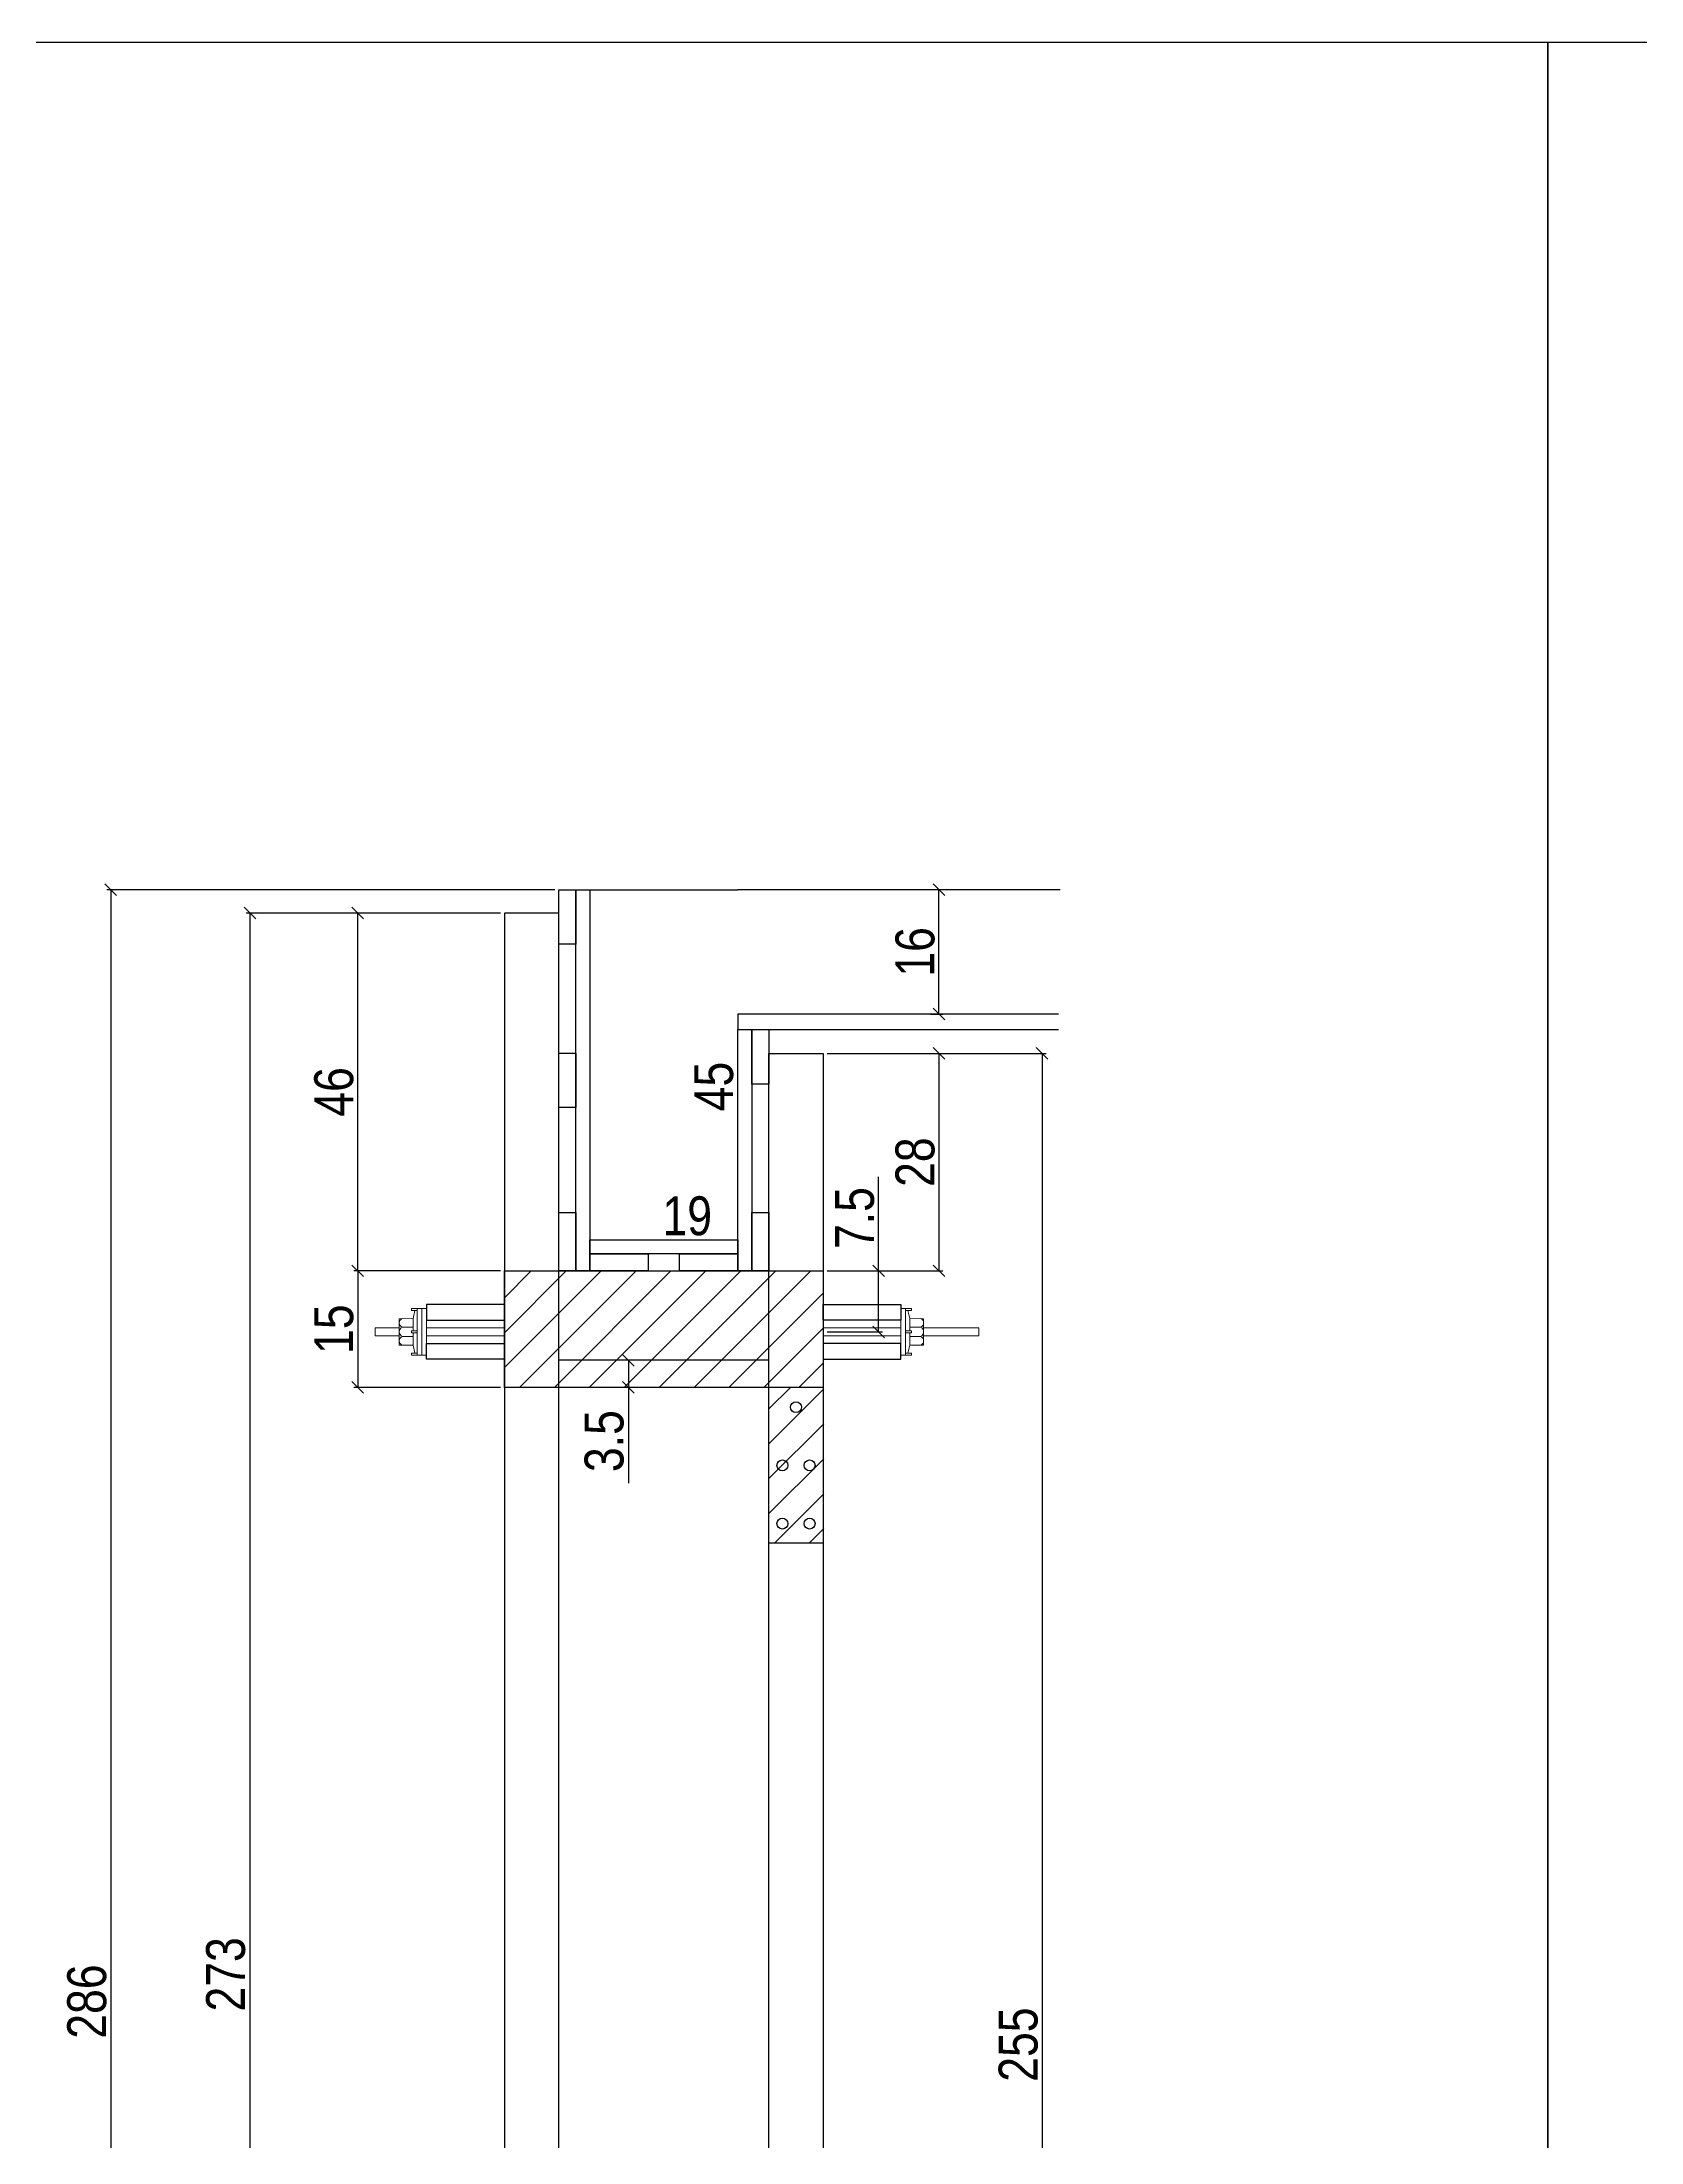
# Model space of a CAD drawing. Extents: x 15230 to 29563, y 3128 to 7338.
# Drawn here: x 26370 to 26782, y 5912 to 6452 of the extents above; entities that cross this region are included whole.
import ezdxf

# ---------------------------------------------------------------- set-up
doc = ezdxf.new("R2010")
doc.units = 0
doc.layers.add('BARRA_ANCORAGEM', color=1, linetype='Continuous', lineweight=15)
for name, color, linetype in [('COTA', 241, 'Continuous'), ('TIRAS REESCORAMENTO', 252, 'Continuous'), ('VIGAS', 3, 'Continuous')]:
    doc.layers.add(name, color=color, linetype=linetype)
doc.styles.add('COTA TECNICA 2X', font='techl___.ttf', dxfattribs={"height": 10})
doc.dimstyles.new('SECAO', dxfattribs={"dimscale": 0.333333, "dimtxt": 5, "dimasz": 9, "dimexe": 3, "dimexo": 3, "dimgap": 3, "dimtad": 1, "dimdec": 1, "dimlfac": 0.5, "dimzin": 12, "dimdsep": 46, "dimtxsty": 'COTA TECNICA 2X', "dimblk1": 'OBLIQUE', "dimblk2": 'OBLIQUE', "dimsah": 1, "dimcen": 0.9, "dimclrd": 4, "dimclre": 4, "dimclrt": 240, "dimadec": 1, "dimazin": 3, "dimtfac": 1, "dimtdec": 1, "dimtmove": 0, "dimatfit": 3, "dimfxl": 1, "dimtolj": 1, "dimtzin": 12, "dimarcsym": 0})

# ---------------------------------------------------------------- blocks, each defined once
blk = doc.blocks.new('_Oblique')
at = {"color": 0, "linetype": 'ByBlock', "lineweight": -2}
blk.add_line((-0.5, -0.5), (0.5, 0.5), dxfattribs=at)
blk = doc.blocks.new('*D282')
at = {"layer": 'COTA', "color": 4, "lineweight": -2, "transparency": 16777216}
for p, q in [((26488.37, 6228.16), (26422.96, 6228.16)), ((26423.96, 6228.16), (26423.96, 5682.07)), ((26488.37, 5682.07), (26422.96, 5682.07))]:
    blk.add_line(p, q, dxfattribs=at)
at = {"layer": 'DEFPOINTS', "color": 0, "transparency": 16777216}
for p in [(26489.37, 6228.16), (26423.96, 5682.07), (26489.37, 5682.07)]:
    blk.add_point(p, dxfattribs=at)
at = {"layer": 'COTA', "color": 4, "lineweight": -2, "transparency": 16777216, "xscale": 3, "yscale": 3, "zscale": 3}
for p, rotation in [((26423.96, 6228.16), 90), ((26423.96, 5682.07), 270)]:
    blk.add_blockref('_Oblique', p, dxfattribs=dict(at, rotation=rotation))
at = {"layer": 'COTA', "color": 240, "transparency": 16777216, "insert": (26417.74, 5955.12), "char_height": 10, "attachment_point": 5, "rotation": 90, "style": 'COTA TECNICA 2X'}
blk.add_mtext('\\A1;273', dxfattribs=at)
blk = doc.blocks.new('*D288')
at = {"layer": 'COTA', "color": 4, "lineweight": -2, "transparency": 16777216}
for p, q in [((26488.37, 6228.16), (26450.67, 6228.16)), ((26451.67, 6136.11), (26451.67, 6228.16)), ((26488.37, 6136.11), (26450.67, 6136.11))]:
    blk.add_line(p, q, dxfattribs=at)
at = {"layer": 'DEFPOINTS', "color": 0, "transparency": 16777216}
for p in [(26451.67, 6228.16), (26489.37, 6228.16), (26489.37, 6136.11)]:
    blk.add_point(p, dxfattribs=at)
at = {"layer": 'COTA', "color": 4, "lineweight": -2, "transparency": 16777216, "xscale": 3, "yscale": 3, "zscale": 3}
for p, rotation in [((26451.67, 6228.16), 90), ((26451.67, 6136.11), 270)]:
    blk.add_blockref('_Oblique', p, dxfattribs=dict(at, rotation=rotation))
at = {"layer": 'COTA', "color": 240, "transparency": 16777216, "insert": (26445.57, 6182.14), "char_height": 10, "attachment_point": 5, "rotation": 90, "style": 'COTA TECNICA 2X'}
blk.add_mtext('\\A1;46', dxfattribs=at)
blk = doc.blocks.new('*D272')
at = {"layer": 'COTA', "color": 4, "lineweight": -2, "transparency": 16777216}
for p, q in [((26572.37, 6192.04), (26602.12, 6192.04)), ((26601.12, 6192.04), (26601.12, 6136.11)), ((26572.37, 6136.11), (26602.12, 6136.11))]:
    blk.add_line(p, q, dxfattribs=at)
at = {"layer": 'DEFPOINTS', "color": 0, "transparency": 16777216}
for p in [(26571.37, 6192.04), (26571.37, 6136.11), (26601.12, 6136.11)]:
    blk.add_point(p, dxfattribs=at)
at = {"layer": 'COTA', "color": 4, "lineweight": -2, "transparency": 16777216, "xscale": 3, "yscale": 3, "zscale": 3}
for p, rotation in [((26601.12, 6192.04), 90), ((26601.12, 6136.11), 270)]:
    blk.add_blockref('_Oblique', p, dxfattribs=dict(at, rotation=rotation))
at = {"layer": 'COTA', "color": 240, "transparency": 16777216, "insert": (26595.03, 6164.07), "char_height": 10, "attachment_point": 5, "rotation": 90, "style": 'COTA TECNICA 2X'}
blk.add_mtext('\\A1;28', dxfattribs=at)
blk = doc.blocks.new('*D273')
at = {"layer": 'COTA', "color": 4, "lineweight": -2, "transparency": 16777216}
for p, q in [((26502.37, 6234.16), (26387.17, 6234.16)), ((26388.17, 6234.16), (26388.17, 5662.07)), ((26488.37, 5662.07), (26387.17, 5662.07))]:
    blk.add_line(p, q, dxfattribs=at)
at = {"layer": 'DEFPOINTS', "color": 0, "transparency": 16777216}
for p in [(26503.37, 6234.16), (26388.17, 5662.07), (26489.37, 5662.07)]:
    blk.add_point(p, dxfattribs=at)
at = {"layer": 'COTA', "color": 4, "lineweight": -2, "transparency": 16777216, "xscale": 3, "yscale": 3, "zscale": 3}
for p, rotation in [((26388.17, 6234.16), 90), ((26388.17, 5662.07), 270)]:
    blk.add_blockref('_Oblique', p, dxfattribs=dict(at, rotation=rotation))
at = {"layer": 'COTA', "color": 240, "transparency": 16777216, "insert": (26382.04, 5948.12), "char_height": 10, "attachment_point": 5, "rotation": 90, "style": 'COTA TECNICA 2X'}
blk.add_mtext('\\A1;286', dxfattribs=at)
blk = doc.blocks.new('*D275')
at = {"layer": 'DEFPOINTS', "color": 0, "transparency": 16777216}
for p in [(26536.41, 6234.16), (26549.37, 6234.16), (26536.41, 6144.11)]:
    blk.add_point(p, dxfattribs=at)
at = {"layer": 'COTA', "color": 240, "transparency": 16777216, "insert": (26543.26, 6183.52), "char_height": 10, "attachment_point": 5, "rotation": 90, "style": 'COTA TECNICA 2X'}
blk.add_mtext('\\A1;45', dxfattribs=at)
blk = doc.blocks.new('*D276')
at = {"layer": 'DEFPOINTS', "color": 0, "transparency": 16777216}
for p in [(26511.37, 6144.11), (26549.37, 6144.11), (26549.37, 6144.11)]:
    blk.add_point(p, dxfattribs=at)
at = {"layer": 'COTA', "color": 240, "transparency": 16777216, "insert": (26536.41, 6150.2), "char_height": 10, "attachment_point": 5, "style": 'COTA TECNICA 2X'}
blk.add_mtext('\\A1;19', dxfattribs=at)
blk = doc.blocks.new('*D278')
at = {"layer": 'COTA', "color": 4, "lineweight": -2, "transparency": 16777216}
for p, q in [((26601.12, 6202.16), (26601.12, 6234.16)), ((26602.12, 6234.16), (26602.12, 6234.16)), ((26598.97, 6202.16), (26602.12, 6202.16))]:
    blk.add_line(p, q, dxfattribs=at)
at = {"layer": 'DEFPOINTS', "color": 0, "transparency": 16777216}
for p in [(26601.12, 6234.16), (26601.12, 6234.16), (26597.97, 6202.16)]:
    blk.add_point(p, dxfattribs=at)
at = {"layer": 'COTA', "color": 4, "lineweight": -2, "transparency": 16777216, "xscale": 3, "yscale": 3, "zscale": 3}
for p, rotation in [((26601.12, 6234.16), 90), ((26601.12, 6202.16), 270)]:
    blk.add_blockref('_Oblique', p, dxfattribs=dict(at, rotation=rotation))
at = {"layer": 'COTA', "color": 240, "transparency": 16777216, "insert": (26595.02, 6218.16), "char_height": 10, "attachment_point": 5, "rotation": 90, "style": 'COTA TECNICA 2X'}
blk.add_mtext('\\A1;16', dxfattribs=at)
blk = doc.blocks.new('*D279')
at = {"layer": 'COTA', "color": 4, "lineweight": -2, "transparency": 16777216}
for p, q in [((26573.37, 6192.04), (26628.66, 6192.04)), ((26627.66, 6192.04), (26627.66, 5682.07)), ((26573.37, 5682.07), (26628.66, 5682.07))]:
    blk.add_line(p, q, dxfattribs=at)
at = {"layer": 'DEFPOINTS', "color": 0, "transparency": 16777216}
for p in [(26572.37, 6192.04), (26572.37, 5682.07), (26627.66, 5682.07)]:
    blk.add_point(p, dxfattribs=at)
at = {"layer": 'COTA', "color": 4, "lineweight": -2, "transparency": 16777216, "xscale": 3, "yscale": 3, "zscale": 3}
for p, rotation in [((26627.66, 6192.04), 90), ((26627.66, 5682.07), 270)]:
    blk.add_blockref('_Oblique', p, dxfattribs=dict(at, rotation=rotation))
at = {"layer": 'COTA', "color": 240, "transparency": 16777216, "insert": (26621.55, 5937.05), "char_height": 10, "attachment_point": 5, "rotation": 90, "style": 'COTA TECNICA 2X'}
blk.add_mtext('\\A1;255', dxfattribs=at)
blk = doc.blocks.new('*D281')
at = {"layer": 'COTA', "color": 4, "lineweight": -2, "transparency": 16777216}
for p, q in [((26488.37, 6136.11), (26450.67, 6136.11)), ((26451.67, 6136.11), (26451.67, 6106.11)), ((26488.37, 6106.11), (26450.67, 6106.11))]:
    blk.add_line(p, q, dxfattribs=at)
at = {"layer": 'DEFPOINTS', "color": 0, "transparency": 16777216}
for p in [(26489.37, 6136.11), (26451.67, 6106.11), (26489.37, 6106.11)]:
    blk.add_point(p, dxfattribs=at)
at = {"layer": 'COTA', "color": 4, "lineweight": -2, "transparency": 16777216, "xscale": 3, "yscale": 3, "zscale": 3}
for p, rotation in [((26451.67, 6136.11), 90), ((26451.67, 6106.11), 270)]:
    blk.add_blockref('_Oblique', p, dxfattribs=dict(at, rotation=rotation))
at = {"layer": 'COTA', "color": 240, "transparency": 16777216, "insert": (26445.56, 6121.11), "char_height": 10, "attachment_point": 5, "rotation": 90, "style": 'COTA TECNICA 2X'}
blk.add_mtext('\\A1;15', dxfattribs=at)
blk = doc.blocks.new('A$C51C4441F')
at = {"layer": 'BARRA_ANCORAGEM'}
for p, q in [((-2.25, 3.4), (-1.79, 5.5)), ((-2.25, 3.4), (-5.81, 3.39)), ((-5.81, 3.39), (-5.81, -3.39)), ((-2.25, 1.2), (-5.02, 1.2)), ((-2.25, 3.4), (-2.25, 3.4)), ((-2.25, 3.4), (-2.25, 0.25)), ((-2.25, -3.4), (-5.81, -3.39)), ((-2.25, -1.2), (-5.02, -1.2)), ((-2.25, -0.25), (-2.25, -3.4)), ((-2.25, -3.4), (-1.79, -5.5))]:
    blk.add_line(p, q, dxfattribs=at)
for points in [[(-2.7, 6), (-1.2, 6), (-1.2, 5.5), (-2.7, 5.5)], [(-1.2, -6), (0, -6), (0, 6), (-1.2, 6)], [(-2.7, 0.25), (-1.2, 0.25), (-1.2, -0.25), (-2.7, -0.25)], [(-2.7, -6), (-1.2, -6), (-1.2, -5.5), (-2.7, -5.5)]]:
    blk.add_lwpolyline(points, close=True, dxfattribs=at)
for centre, radius, start, end in [((-4.66, 2.3), 1.15, 107.7845, 252.2718), ((-4.52, 0), 1.3, 112.648, 247.4083), ((-4.66, -2.3), 1.15, 107.7845, 252.2718)]:
    blk.add_arc(centre, radius, start, end, dxfattribs=at)
blk = doc.blocks.new('*D289')
at = {"layer": 'COTA', "color": 4, "lineweight": -2, "transparency": 16777216}
for p, q in [((26585.59, 6136.11), (26585.59, 6160.26)), ((26572.37, 6136.11), (26586.59, 6136.11)), ((26585.59, 6120.41), (26585.59, 6136.11)), ((26572.37, 6120.41), (26586.59, 6120.41))]:
    blk.add_line(p, q, dxfattribs=at)
at = {"layer": 'DEFPOINTS', "color": 0, "transparency": 16777216}
for p in [(26571.37, 6136.11), (26585.59, 6136.11), (26571.37, 6120.41)]:
    blk.add_point(p, dxfattribs=at)
at = {"layer": 'COTA', "color": 4, "lineweight": -2, "transparency": 16777216, "xscale": 3, "yscale": 3, "zscale": 3}
for p, rotation in [((26585.59, 6136.11), 90), ((26585.59, 6120.41), 270)]:
    blk.add_blockref('_Oblique', p, dxfattribs=dict(at, rotation=rotation))
at = {"layer": 'COTA', "color": 240, "transparency": 16777216, "insert": (26579.48, 6149.69), "char_height": 10, "attachment_point": 5, "rotation": 90, "style": 'COTA TECNICA 2X'}
blk.add_mtext('\\A1;7.5', dxfattribs=at)
blk = doc.blocks.new('*D290')
at = {"layer": 'COTA', "color": 4, "lineweight": -2, "transparency": 16777216}
for p, q in [((26529.37, 6113.11), (26520.29, 6113.11)), ((26521.29, 6113.11), (26521.29, 6106.11)), ((26529.37, 6106.11), (26520.29, 6106.11)), ((26521.29, 6106.11), (26521.29, 6081.51))]:
    blk.add_line(p, q, dxfattribs=at)
at = {"layer": 'DEFPOINTS', "color": 0, "transparency": 16777216}
for p in [(26530.37, 6113.11), (26521.29, 6106.11), (26530.37, 6106.11)]:
    blk.add_point(p, dxfattribs=at)
at = {"layer": 'COTA', "color": 4, "lineweight": -2, "transparency": 16777216, "xscale": 3, "yscale": 3, "zscale": 3}
for p, rotation in [((26521.29, 6113.11), 90), ((26521.29, 6106.11), 270)]:
    blk.add_blockref('_Oblique', p, dxfattribs=dict(at, rotation=rotation))
at = {"layer": 'COTA', "color": 240, "transparency": 16777216, "insert": (26515.07, 6092.31), "char_height": 10, "attachment_point": 5, "rotation": 90, "style": 'COTA TECNICA 2X'}
blk.add_mtext('\\A1;3.5', dxfattribs=at)

msp = doc.modelspace()

# ---------------------------------------------------------------- hatches: boundary and pattern name
at = {"layer": 'COTA'}
h = msp.add_hatch(dxfattribs=at)
h.set_pattern_fill('ANSI31', color=256, scale=2, style=0)
h.set_pattern_definition([(45, (1874.418, -207160.956), (-4.49012806, 4.49012806), [])])
h.paths.add_polyline_path([(26571.37, 6106.11), (26571.37, 6136.11), (26489.37, 6136.11), (26489.37, 6106.11)])
h = msp.add_hatch(dxfattribs=at)
h.set_pattern_fill('ANSI31', color=256, scale=2, style=0)
h.set_pattern_definition([(45, (2897.6414, -192153.2966), (-4.49012806, 4.49012806), [])])
h.paths.add_polyline_path([(26557.49, 6066.09), (26571.49, 6066.09), (26571.49, 6106.03), (26557.49, 6106.03)])

# ---------------------------------------------------------------- linework, layer by layer
at = {"linetype": 'Continuous'}
for p, q in [((26489.37, 6106.11), (26489.37, 6136.11)), ((26489.37, 6136.11), (26571.37, 6136.11)), ((26571.37, 6136.11), (26571.37, 6106.11)), ((26557.37, 6113.11), (26503.37, 6113.11)), ((26571.37, 6106.11), (26489.37, 6106.11))]:
    msp.add_line(p, q, dxfattribs=at)
msp.add_line((26571.37, 6066.09), (26557.37, 6066.09))
msp.add_lwpolyline([(26489.37, 5682.07), (26503.37, 5682.07), (26503.37, 6228.16), (26489.37, 6228.16)], close=True, dxfattribs=at)
msp.add_lwpolyline([(26557.37, 6113.11), (26557.37, 6192.04), (26571.37, 6192.04), (26571.37, 5682.07), (26557.37, 5682.07), (26557.37, 6113.11)], dxfattribs=at)
for centre in [(26564.37, 6101.03), (26560.87, 6086.06), (26567.87, 6086.06), (26560.87, 6071.09), (26567.87, 6071.09)]:
    msp.add_circle(centre, 1.4)
at = {"layer": 'BARRA_ANCORAGEM'}
for points in [[(26456.17, 6119.41), (26462.35, 6119.41), (26462.35, 6121.41), (26456.17, 6121.41)], [(26468.17, 6126.41), (26469.37, 6126.41), (26469.37, 6114.41), (26468.17, 6114.41)], [(26469.37, 6119.41), (26489.37, 6119.41), (26489.37, 6121.41), (26469.37, 6121.41)], [(26591.37, 6119.41), (26571.37, 6119.41), (26571.37, 6121.41), (26591.37, 6121.41)], [(26592.57, 6126.41), (26591.37, 6126.41), (26591.37, 6114.41), (26592.57, 6114.41)], [(26597.18, 6119.41), (26611.37, 6119.41), (26611.37, 6121.41), (26597.18, 6121.41)]]:
    msp.add_lwpolyline(points, close=True, dxfattribs=at)
at = {"layer": 'TIRAS REESCORAMENTO', "linetype": 'ByBlock'}
for p, q in [((26511.37, 6234.16), (26549.37, 6234.16)), ((26632.33, 6234.16), (26549.37, 6234.16)), ((26549.37, 6198.16), (26631.85, 6198.16))]:
    msp.add_line(p, q, dxfattribs=at)
for points in [[(26503.37, 6234.16), (26507.77, 6234.16), (26507.77, 6220.16), (26503.37, 6220.16)], [(26552.97, 6198.16), (26557.37, 6198.16), (26557.37, 6184.16), (26552.97, 6184.16)], [(26503.37, 6192.14), (26507.77, 6192.14), (26507.77, 6178.14), (26503.37, 6178.14)], [(26503.37, 6151.11), (26507.77, 6151.11), (26507.77, 6136.11), (26503.37, 6136.11)], [(26552.97, 6151.11), (26557.37, 6151.11), (26557.37, 6136.11), (26552.97, 6136.11)], [(26549.37, 6140.51), (26511.37, 6140.51), (26511.37, 6144.11), (26549.37, 6144.11)], [(26526.37, 6140.51), (26526.37, 6136.11), (26511.37, 6136.11), (26511.37, 6140.51)], [(26549.37, 6140.51), (26549.37, 6136.11), (26534.37, 6136.11), (26534.37, 6140.51)], [(26469.37, 6123.41), (26489.37, 6123.41), (26489.37, 6127.41), (26469.37, 6127.41)], [(26591.37, 6123.41), (26571.37, 6123.41), (26571.37, 6127.41), (26591.37, 6127.41)], [(26469.37, 6117.41), (26489.37, 6117.41), (26489.37, 6113.41), (26469.37, 6113.41)], [(26591.37, 6117.41), (26571.37, 6117.41), (26571.37, 6113.41), (26591.37, 6113.41)]]:
    msp.add_lwpolyline(points, close=True, dxfattribs=at)
for points in [[(26511.37, 6136.11), (26507.77, 6136.11), (26507.77, 6234.16), (26511.37, 6234.16), (26511.37, 6136.11)], [(26631.85, 6202.16), (26549.37, 6202.16), (26549.37, 6198.16), (26631.85, 6198.16)], [(26552.97, 6136.11), (26549.37, 6136.11), (26549.37, 6198.16), (26552.97, 6198.16), (26552.97, 6136.11)]]:
    msp.add_lwpolyline(points, dxfattribs=at)
at = {"layer": 'VIGAS'}
for points in [[(26757.7, 5487.46), (26133.42, 5487.46), (26133.42, 6452.24), (26757.7, 6452.24)], [(27381.98, 5487.46), (26757.7, 5487.46), (26757.7, 6452.24), (27381.98, 6452.24)]]:
    msp.add_lwpolyline(points, close=True, dxfattribs=at)

# ---------------------------------------------------------------- block references
at = {"layer": 'BARRA_ANCORAGEM', "xscale": -1, "rotation": 180}
msp.add_blockref('A$C51C4441F', (26468.17, 6120.41), dxfattribs=at)
at = {"layer": 'BARRA_ANCORAGEM', "xscale": -1}
msp.add_blockref('A$C51C4441F', (26591.37, 6120.41), dxfattribs=at)

# ---------------------------------------------------------------- dimensions: what is measured, and where the dimension line sits
at = {"layer": 'COTA', "color": 3}
for base, p1, p2, picture, middle in [((26388.17, 5662.07), (26503.37, 6234.16), (26489.37, 5662.07), '*D273', (26382.04, 5948.12)), ((26601.12, 6234.16), (26597.97, 6202.16), (26601.12, 6234.16), '*D278', (26595.02, 6218.16)), ((26423.96, 5682.07), (26489.37, 6228.16), (26489.37, 5682.07), '*D282', (26417.74, 5955.12)), ((26451.67, 6228.16), (26489.37, 6136.11), (26489.37, 6228.16), '*D288', (26445.57, 6182.14)), ((26601.12, 6136.11), (26571.37, 6192.04), (26571.37, 6136.11), '*D272', (26595.03, 6164.07)), ((26627.66, 5682.07), (26572.37, 6192.04), (26572.37, 5682.07), '*D279', (26621.55, 5937.05)), ((26451.67, 6106.11), (26489.37, 6136.11), (26489.37, 6106.11), '*D281', (26445.56, 6121.11)), ((26521.29, 6106.11), (26530.37, 6113.11), (26530.37, 6106.11), '*D290', (26515.07, 6092.31))]:
    dim = msp.add_linear_dim(base=base, p1=p1, p2=p2, angle=90, dimstyle='SECAO', dxfattribs=at)
    dim.commit()
    dim.dimension.update_dxf_attribs({"geometry": picture, "text_midpoint": middle})
dim = msp.add_linear_dim(base=(26549.37, 6234.16), p1=(26536.41, 6144.11), p2=(26536.41, 6234.16), angle=90, dimstyle='SECAO', override={"dimse1": 1, "dimse2": 1, "dimsd1": 1, "dimsd2": 1}, dxfattribs=at)
dim.commit()
dim.dimension.update_dxf_attribs({"geometry": '*D275', "text_midpoint": (26549.37, 6183.52), "dimtype": 160})
dim = msp.add_linear_dim(base=(26585.59, 6136.11), p1=(26571.37, 6120.41), p2=(26571.37, 6136.11), angle=90, text='7.5', dimstyle='SECAO', dxfattribs=at)
dim.commit()
dim.dimension.update_dxf_attribs({"geometry": '*D289', "text_midpoint": (26579.48, 6149.69)})
dim = msp.add_linear_dim(base=(26549.37, 6144.11), p1=(26511.37, 6144.11), p2=(26549.37, 6144.11), dimstyle='SECAO', override={"dimse1": 1, "dimse2": 1, "dimsd1": 1, "dimsd2": 1}, dxfattribs=at)
dim.commit()
dim.dimension.update_dxf_attribs({"geometry": '*D276', "text_midpoint": (26536.41, 6144.11), "dimtype": 160})

doc.saveas('drawing.dxf')
